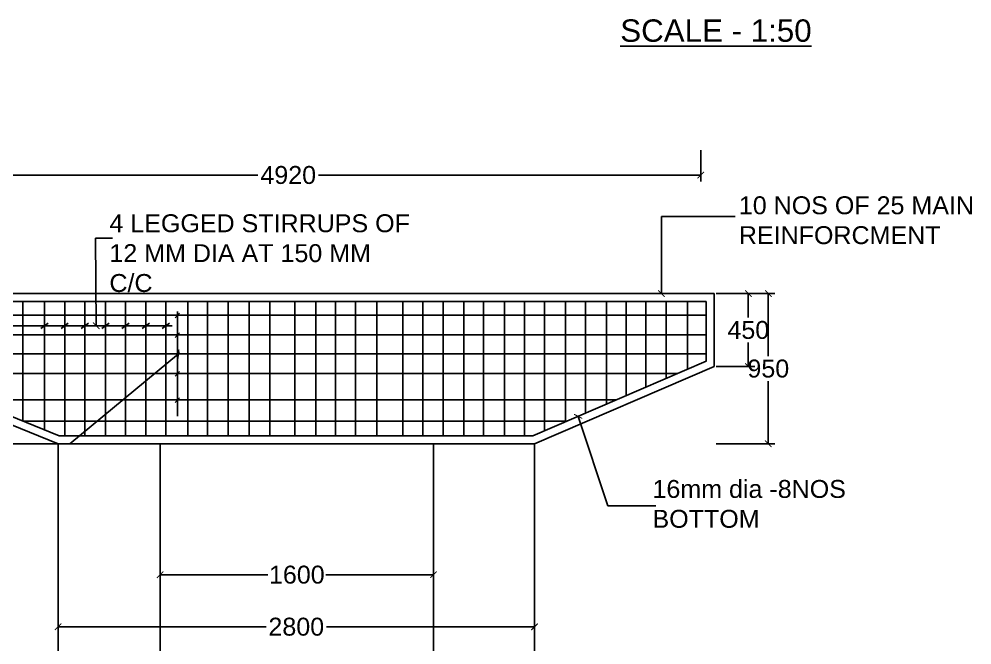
# Model space of a CAD drawing. Header units: inches. Extents: x 322 to 11487, y 352 to 10656.
# Drawn here: x 336.38 to 362.96, y 394.26 to 411.72 of the extents above; entities that cross this region are included whole.
import ezdxf

# ---------------------------------------------------------------- set-up
doc = ezdxf.new("R2010")
doc.units = ezdxf.units.IN
doc.header["$MEASUREMENT"] = 0
for name, color, linetype in [('DIMENSION', 255, 'Continuous'), ('DRAWING', 7, 'Continuous'), ('TEXT', 255, 'Continuous')]:
    doc.layers.add(name, color=color, linetype=linetype)
doc.styles.get("Standard").update_dxf_attribs({"font": 'arial.ttf'})
doc.dimstyles.new('dig', dxfattribs={"dimtxt": 0.3125, "dimasz": 0.18, "dimexe": 0.18, "dimexo": 0.0625, "dimgap": 0.09, "dimtad": 0, "dimtih": 1, "dimtoh": 1, "dimdec": 4, "dimzin": 0, "dimdsep": 46, "dimtxsty": 'Standard', "dimblk": 'ARCHTICK', "dimcen": 0.09, "dimadec": 0, "dimazin": 0, "dimtfac": 1, "dimtdec": 4, "dimtofl": 0, "dimtmove": 0, "dimatfit": 3, "dimldrblk": 'ARCHTICK', "dimfxl": 1, "dimtolj": 1, "dimtzin": 0, "dimarcsym": 0})

# ---------------------------------------------------------------- blocks, each defined once
blk = doc.blocks.new('_ArchTick')
at = {"color": 0, "linetype": 'ByBlock', "const_width": 0.15}
blk.add_lwpolyline([(-0.5, -0.5), (0.5, 0.5)], dxfattribs=at)
blk = doc.blocks.new('*D47')
at = {"layer": 'Defpoints', "color": 0, "ltscale": 0.02, "transparency": 16777216}
for p in [(355.77, 404.064), (355.77, 402.031), (356.725, 402.031)]:
    blk.add_point(p, dxfattribs=at)
at = {"layer": 'DIMENSION', "color": 0, "lineweight": -2, "ltscale": 0.02, "transparency": 16777216}
for p, q in [((355.832, 404.064), (356.905, 404.064)), ((356.725, 404.064), (356.725, 403.393)), ((356.725, 402.031), (356.725, 402.702)), ((355.832, 402.031), (356.905, 402.031))]:
    blk.add_line(p, q, dxfattribs=at)
at = {"layer": 'DIMENSION', "color": 0, "lineweight": -2, "ltscale": 0.02, "transparency": 16777216, "xscale": 0.18, "yscale": 0.18, "zscale": 0.18}
for p, rotation in [((356.725, 404.064), 90), ((356.725, 402.031), 270)]:
    blk.add_blockref('_ArchTick', p, dxfattribs=dict(at, rotation=rotation))
at = {"layer": 'DIMENSION', "color": 0, "ltscale": 0.02, "transparency": 16777216, "insert": (356.725, 403.047), "char_height": 0.5, "attachment_point": 5}
blk.add_mtext('\\A1;450', dxfattribs=at)
blk = doc.blocks.new('*D48')
at = {"layer": 'Defpoints', "color": 0, "ltscale": 0.02, "transparency": 16777216}
for p in [(355.77, 404.064), (355.77, 399.876), (357.283, 399.876)]:
    blk.add_point(p, dxfattribs=at)
at = {"layer": 'DIMENSION', "color": 0, "lineweight": -2, "ltscale": 0.02, "transparency": 16777216}
for p, q in [((355.832, 404.064), (357.463, 404.064)), ((357.283, 404.064), (357.283, 402.315)), ((357.283, 399.876), (357.283, 401.625)), ((355.832, 399.876), (357.463, 399.876))]:
    blk.add_line(p, q, dxfattribs=at)
at = {"layer": 'DIMENSION', "color": 0, "lineweight": -2, "ltscale": 0.02, "transparency": 16777216, "xscale": 0.18, "yscale": 0.18, "zscale": 0.18}
for p, rotation in [((357.283, 404.064), 90), ((357.283, 399.876), 270)]:
    blk.add_blockref('_ArchTick', p, dxfattribs=dict(at, rotation=rotation))
at = {"layer": 'DIMENSION', "color": 0, "ltscale": 0.02, "transparency": 16777216, "insert": (357.283, 401.97), "char_height": 0.5, "attachment_point": 5}
blk.add_mtext('\\A1;950', dxfattribs=at)
blk = doc.blocks.new('*D49')
at = {"layer": 'Defpoints', "color": 0, "ltscale": 0.02, "transparency": 16777216}
for p in [(332.379, 408.124), (355.4, 408.124), (355.4, 407.37)]:
    blk.add_point(p, dxfattribs=at)
at = {"layer": 'DIMENSION', "color": 0, "lineweight": -2, "ltscale": 0.02, "transparency": 16777216}
for p, q in [((332.379, 408.062), (332.379, 407.19)), ((355.4, 408.062), (355.4, 407.19)), ((332.379, 407.37), (343.044, 407.37)), ((355.4, 407.37), (344.735, 407.37))]:
    blk.add_line(p, q, dxfattribs=at)
at = {"layer": 'DIMENSION', "color": 0, "lineweight": -2, "ltscale": 0.02, "transparency": 16777216, "xscale": 0.18, "yscale": 0.18, "zscale": 0.18, "rotation": 180}
blk.add_blockref('_ArchTick', (332.379, 407.37), dxfattribs=at)
at = {"layer": 'DIMENSION', "color": 0, "lineweight": -2, "ltscale": 0.02, "transparency": 16777216, "xscale": 0.18, "yscale": 0.18, "zscale": 0.18}
blk.add_blockref('_ArchTick', (355.4, 407.37), dxfattribs=at)
at = {"layer": 'DIMENSION', "color": 0, "ltscale": 0.02, "transparency": 16777216, "insert": (343.89, 407.37), "char_height": 0.5, "attachment_point": 5}
blk.add_mtext('\\A1;4920', dxfattribs=at)
blk = doc.blocks.new('*D50')
at = {"layer": 'Defpoints', "color": 0, "ltscale": 0.02, "transparency": 16777216}
for p in [(340.316, 396.221), (347.944, 396.221), (347.944, 396.221)]:
    blk.add_point(p, dxfattribs=at)
at = {"layer": 'DIMENSION', "color": 0, "lineweight": -2, "ltscale": 0.02, "transparency": 16777216}
for p, q in [((340.316, 396.283), (340.316, 396.401)), ((347.944, 396.283), (347.944, 396.401)), ((340.316, 396.221), (343.318, 396.221)), ((347.944, 396.221), (344.942, 396.221))]:
    blk.add_line(p, q, dxfattribs=at)
at = {"layer": 'DIMENSION', "color": 0, "lineweight": -2, "ltscale": 0.02, "transparency": 16777216, "xscale": 0.18, "yscale": 0.18, "zscale": 0.18, "rotation": 180}
blk.add_blockref('_ArchTick', (340.316, 396.221), dxfattribs=at)
at = {"layer": 'DIMENSION', "color": 0, "lineweight": -2, "ltscale": 0.02, "transparency": 16777216, "xscale": 0.18, "yscale": 0.18, "zscale": 0.18}
blk.add_blockref('_ArchTick', (347.944, 396.221), dxfattribs=at)
at = {"layer": 'DIMENSION', "color": 0, "ltscale": 0.02, "transparency": 16777216, "insert": (344.13, 396.221), "char_height": 0.5, "attachment_point": 5}
blk.add_mtext('\\A1;1600', dxfattribs=at)
blk = doc.blocks.new('*D51')
at = {"layer": 'Defpoints', "color": 0, "ltscale": 0.02, "transparency": 16777216}
for p in [(350.761, 394.769), (337.469, 394.479), (350.761, 394.479)]:
    blk.add_point(p, dxfattribs=at)
at = {"layer": 'DIMENSION', "color": 0, "lineweight": -2, "ltscale": 0.02, "transparency": 16777216}
for p, q in [((337.469, 394.541), (337.469, 394.949)), ((337.469, 394.769), (343.275, 394.769)), ((350.761, 394.769), (344.955, 394.769)), ((350.761, 394.541), (350.761, 394.949))]:
    blk.add_line(p, q, dxfattribs=at)
at = {"layer": 'DIMENSION', "color": 0, "lineweight": -2, "ltscale": 0.02, "transparency": 16777216, "xscale": 0.18, "yscale": 0.18, "zscale": 0.18, "rotation": 180}
blk.add_blockref('_ArchTick', (337.469, 394.769), dxfattribs=at)
at = {"layer": 'DIMENSION', "color": 0, "lineweight": -2, "ltscale": 0.02, "transparency": 16777216, "xscale": 0.18, "yscale": 0.18, "zscale": 0.18}
blk.add_blockref('_ArchTick', (350.761, 394.769), dxfattribs=at)
at = {"layer": 'DIMENSION', "color": 0, "ltscale": 0.02, "transparency": 16777216, "insert": (344.115, 394.769), "char_height": 0.5, "attachment_point": 5}
blk.add_mtext('\\A1;2800', dxfattribs=at)

msp = doc.modelspace()

# ---------------------------------------------------------------- linework, layer by layer
at = {"layer": 'DIMENSION', "ltscale": 0.02}
for points in [[(337.46875, 399.87055), (332.3682, 401.95105), (332.37205, 404.06404), (355.76973, 404.06404), (355.76973, 402.03069), (350.76131, 399.87589), (337.46875, 399.87589)], [(336.49075, 400.50782), (336.49075, 403.84334)], [(337.08765, 400.26434), (337.08765, 403.84334)], [(337.6542, 400.09658), (337.6542, 403.84334)], [(338.21393, 400.09658), (338.21393, 403.84334)], [(338.79413, 400.09658), (338.79413, 403.84334)], [(339.35386, 400.09658), (339.35386, 403.84334)], [(339.92041, 400.09658), (339.92041, 403.84334)], [(340.47329, 400.09658), (340.47329, 403.84334)], [(341.08763, 400.09658), (341.08763, 403.84334)], [(341.64054, 400.09658), (341.64054, 403.84334)], [(342.21391, 400.09658), (342.21391, 403.84334)], [(342.79672, 400.09658), (342.79672, 403.84334)], [(343.37692, 400.09658), (343.37692, 403.84334)], [(344.07069, 400.09658), (344.07069, 403.84334)], [(344.66019, 400.09658), (344.66019, 403.84334)], [(345.20625, 400.09658), (345.20625, 403.84334)], [(345.76598, 400.09658), (345.76598, 403.84334)], [(346.35983, 400.09658), (346.35983, 403.84334)], [(347.08337, 400.09658), (347.08337, 403.84334)], [(347.6431, 400.09658), (347.6431, 403.84334)], [(348.21201, 400.09658), (348.21201, 403.84334)], [(348.79221, 400.09658), (348.79221, 403.84334)], [(349.33829, 400.09658), (349.33829, 403.84334)], [(349.92532, 400.09658), (349.92532, 403.84334)], [(350.48504, 400.09658), (350.48504, 403.84334)], [(351.03795, 400.23516), (351.03795, 403.84334)], [(351.62497, 400.50782), (351.62497, 403.84334)], [(352.1847, 400.72853), (352.1847, 403.84334)], [(352.7649, 400.97816), (352.7649, 403.84334)], [(353.31778, 401.21603), (353.31778, 403.84334)], [(353.87069, 401.45391), (353.87069, 403.84334)], [(354.43042, 401.69472), (354.43042, 403.84334)], [(355.03109, 401.95315), (355.03109, 403.84334)], [(332.59165, 403.46404), (355.54904, 403.46404)], [(332.59065, 402.91629), (355.54804, 402.91629)], [(332.58967, 402.37992), (355.54706, 402.37992)], [(333.24531, 401.83163), (354.74862, 401.83163)], [(335.04405, 401.09792), (353.04328, 401.09792)], [(336.50525, 400.5019), (351.65794, 400.5019)]]:
    msp.add_lwpolyline(points, dxfattribs=at)
for points in [[(337.49893, 400.09658), (332.58916, 402.09927), (332.59234, 403.84334), (355.54904, 403.84334), (355.54904, 402.17599), (350.71585, 400.09658)], [(337.46875, 399.87055), (340.31609, 399.87055), (340.31609, 390.69066), (337.46875, 390.69066)], [(347.94411, 399.87589), (350.76131, 399.87589), (350.76131, 390.7078), (347.94411, 390.7078)]]:
    msp.add_lwpolyline(points, close=True, dxfattribs=at)
at = {"layer": 'DRAWING', "ltscale": 0.02}
for points in [[(340.73381, 403.39133), (340.85487, 403.52155)], [(340.80019, 403.56777), (340.80019, 400.64111)], [(336.11362, 403.16127), (340.65341, 403.16127)], [(336.98754, 403.08666), (337.18985, 403.23486)], [(337.55234, 403.08666), (337.75465, 403.23486)], [(338.11207, 403.08666), (338.31438, 403.23486)], [(338.69227, 403.08666), (338.89458, 403.23486)], [(339.252, 403.08666), (339.45431, 403.23486)], [(339.81855, 403.08666), (340.02086, 403.23486)], [(340.37144, 403.08666), (340.57374, 403.23486)], [(340.73381, 402.84358), (340.85487, 402.9738)], [(340.73381, 402.30721), (340.85487, 402.43743)], [(340.73381, 401.75892), (340.85487, 401.88914)], [(340.73381, 401.02522), (340.85487, 401.15543)]]:
    msp.add_lwpolyline(points, dxfattribs=at)

# ---------------------------------------------------------------- texts
at = {"layer": 'DIMENSION', "ltscale": 0.02, "char_height": 0.5, "attachment_point": 1}
for s, insert, width in [('10 NOS OF 25 MAIN REINFORCMENT', (356.46121, 406.77797), 7.4229402), ('4 LEGGED STIRRUPS OF 12 MM DIA AT 150 MM C/C', (338.90166, 406.27647), 8.6381632), ('16mm dia -8NOS BOTTOM', (354.05218, 398.86473), 5.7526126)]:
    msp.add_mtext(s, dxfattribs=dict(at, insert=insert, width=width))
at = {"layer": 'TEXT'}
msp.add_text('%%USCALE - 1:50', height=0.625, dxfattribs=at).set_placement((353.15328, 411.0884))

# ---------------------------------------------------------------- dimensions: what is measured, and where the dimension line sits
at = {"layer": 'DIMENSION', "ltscale": 0.02}
for base, p1, p2, text, picture, middle in [((355.39974, 407.37048), (332.37944, 408.12411), (355.39974, 408.12411), '4920', '*D49', (343.88959, 407.37048)), ((347.94411, 396.22091), (340.31609, 396.22091), (347.94411, 396.22091), '1600', '*D50', (344.1301, 396.22091)), ((350.76131, 394.76898), (337.46875, 394.4786), (350.76131, 394.4786), '2800', '*D51', (344.11503, 394.76898))]:
    dim = msp.add_linear_dim(base=base, p1=p1, p2=p2, text=text, dimstyle='dig', override={"dimtxt": 0.5}, dxfattribs=at)
    dim.commit()
    dim.dimension.update_dxf_attribs({"geometry": picture, "text_midpoint": middle})
for base, p2, text, picture, middle in [((356.72496, 402.03069), (355.76973, 402.03069), '450', '*D47', (356.72496, 403.04736)), ((357.2827, 399.87589), (355.76973, 399.87589), '950', '*D48', (357.2827, 401.96996))]:
    dim = msp.add_linear_dim(base=base, p1=(355.76973, 404.06404), p2=p2, angle=90, text=text, dimstyle='dig', override={"dimtxt": 0.5}, dxfattribs=at)
    dim.commit()
    dim.dimension.update_dxf_attribs({"geometry": picture, "text_midpoint": middle})

# ---------------------------------------------------------------- leaders
for points in [[(354.29873, 404.06404), (354.29873, 406.21393), (356.3628, 406.21393)], [(338.53311, 403.16645), (338.51314, 405.60951), (338.99239, 405.60951)], [(340.83119, 402.37992), (337.80207, 399.87589), (333.88736, 399.87589)], [(351.97771, 400.63948), (352.8019, 398.14601), (354.14966, 398.14601)]]:
    msp.add_leader(points, dimstyle='dig', override={"dimtxt": 0.5}, dxfattribs=at)

doc.saveas('drawing.dxf')
